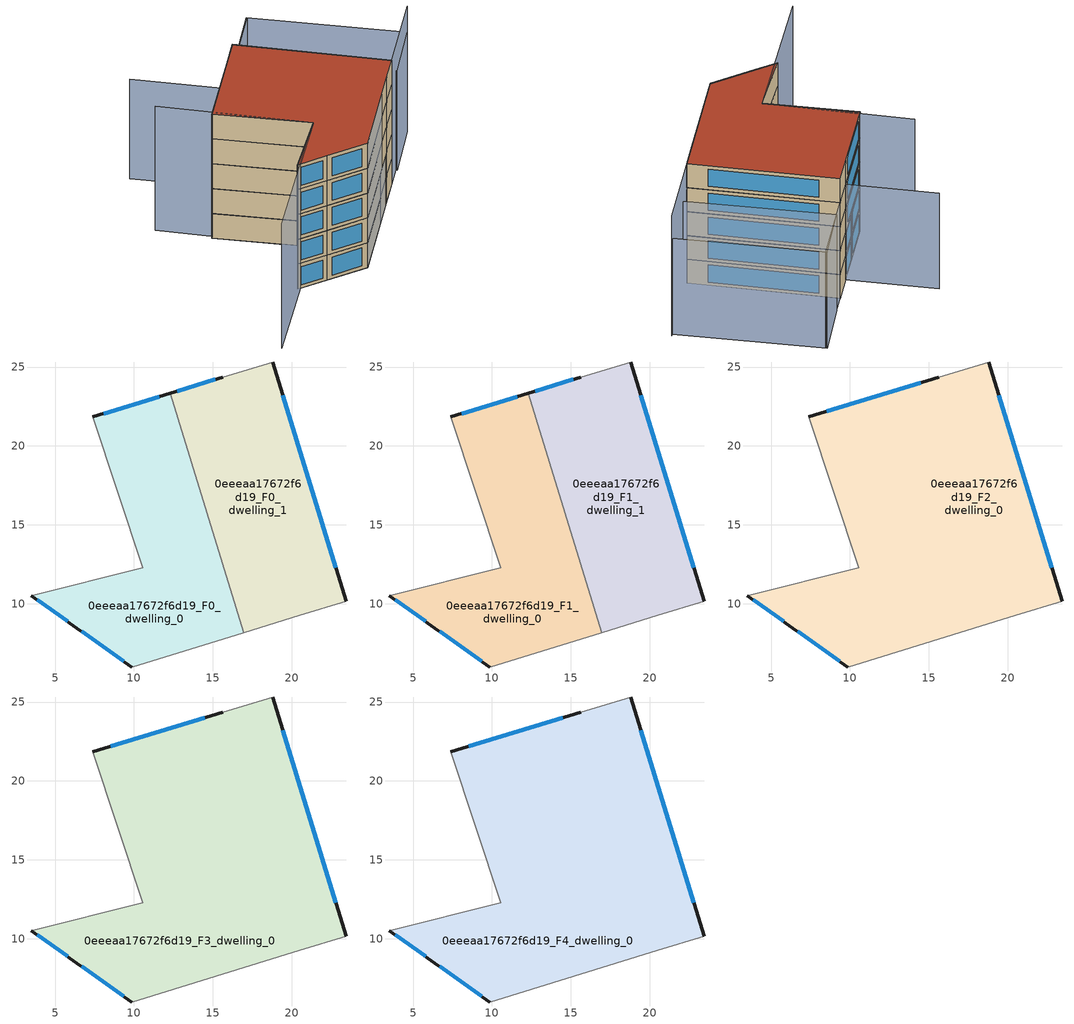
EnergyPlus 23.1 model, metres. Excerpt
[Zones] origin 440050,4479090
0eeeaa17672f6d19_F0_dwelling_0
 floor ground (EU_floor_Construction): 16.95,8.16 12.3,23.34 7.4,21.84 10.56,12.28 3.51,10.49 6.17,8.61 9.86,5.98 z0
 wall outside (EU_wall_Construction): 7.4,21.84 12.3,23.34 / 9.86,5.98 6.17,8.61 3.51,10.49 z0:3
 wall adiabatic (EU_wall_Construction): 16.95,8.16 9.86,5.98 / 3.51,10.49 10.56,12.28 7.4,21.84 z0:3
 wall to 0eeeaa17672f6d19_F0_dwelling_1 (EU_wall_Construction): 12.3,23.34 16.95,8.16 z0:3
 window (EU_Window_Construction): 8.08,22.05 11.62,23.13 / 9.35,6.34 6.68,8.24 / 5.8,8.87 3.87,10.23 z0.42:2.58
0eeeaa17672f6d19_F0_dwelling_1
 floor ground (EU_floor_Construction): 23.45,10.16 18.81,25.32 15.63,24.36 12.3,23.34 16.95,8.16 20.51,9.26 z0
 wall outside (EU_wall_Construction): 12.3,23.34 15.63,24.36 / 18.81,25.32 23.45,10.16 z0:3
 wall adiabatic (EU_wall_Construction): 23.45,10.16 20.51,9.26 16.95,8.16 / 15.63,24.36 18.81,25.32 z0:3
 window (EU_Window_Construction): 12.76,23.48 15.17,24.22 / 19.45,23.22 22.81,12.26 z0.42:2.58
0eeeaa17672f6d19_F1_dwelling_0
 floor to 0eeeaa17672f6d19_F0_dwelling_0 (EU_floor_Construction): 16.95,8.16 12.3,23.34 7.4,21.84 10.56,12.28 3.5,10.49 6.17,8.61 9.86,5.98 z3
 wall outside (EU_wall_Construction): 7.4,21.84 12.3,23.34 / 9.86,5.98 6.17,8.61 3.51,10.49 z3:6
 wall adiabatic (EU_wall_Construction): 16.95,8.16 9.86,5.98 / 3.51,10.49 10.56,12.28 7.4,21.84 z3:6
 wall to 0eeeaa17672f6d19_F1_dwelling_1 (EU_wall_Construction): 12.3,23.34 16.95,8.16 z3:6
 window (EU_Window_Construction): 8.08,22.05 11.62,23.13 / 9.35,6.34 6.68,8.24 / 5.8,8.87 3.87,10.23 z3.42:5.58
0eeeaa17672f6d19_F1_dwelling_1
 floor to 0eeeaa17672f6d19_F0_dwelling_1 (EU_floor_Construction): 23.45,10.16 18.81,25.32 15.63,24.36 12.3,23.34 16.95,8.16 20.51,9.26 z3
 wall outside (EU_wall_Construction): 12.3,23.34 15.63,24.36 / 18.81,25.32 23.45,10.16 z3:6
 wall adiabatic (EU_wall_Construction): 23.45,10.16 20.51,9.26 16.95,8.16 / 15.63,24.36 18.81,25.32 z3:6
 window (EU_Window_Construction): 12.76,23.48 15.17,24.22 / 19.45,23.22 22.81,12.26 z3.42:5.58
0eeeaa17672f6d19_F2_dwelling_0
 floor to 0eeeaa17672f6d19_F1_dwelling_0 (EU_floor_Construction): 16.95,8.16 12.3,23.34 7.4,21.84 10.56,12.28 3.5,10.49 6.17,8.61 9.86,5.98 z6
 floor to 0eeeaa17672f6d19_F1_dwelling_1 (EU_floor_Construction): 23.45,10.16 18.81,25.32 15.63,24.36 12.3,23.34 16.95,8.16 20.51,9.26 z6
 wall outside (EU_wall_Construction): 7.4,21.84 15.63,24.36 / 18.81,25.32 23.45,10.16 / 9.86,5.98 6.17,8.61 3.51,10.49 z6:9
 wall adiabatic (EU_wall_Construction): 15.63,24.36 18.81,25.32 / 23.45,10.16 20.51,9.26 9.86,5.98 / 3.51,10.49 10.56,12.28 7.4,21.84 z6:9
 window (EU_Window_Construction): 8.54,22.19 14.49,24.01 / 19.45,23.22 22.81,12.26 / 9.35,6.34 6.68,8.24 / 5.8,8.87 3.87,10.23 z6.42:8.58
0eeeaa17672f6d19_F3_dwelling_0
 floor to 0eeeaa17672f6d19_F2_dwelling_0 (EU_floor_Construction): 23.45,10.16 18.81,25.32 15.63,24.36 7.4,21.84 10.56,12.28 3.5,10.49 6.17,8.61 9.86,5.98 20.51,9.26 z9
 wall outside (EU_wall_Construction): 7.4,21.84 15.63,24.36 / 18.81,25.32 23.45,10.16 / 9.86,5.98 6.17,8.61 3.51,10.49 z9:12
 wall adiabatic (EU_wall_Construction): 15.63,24.36 18.81,25.32 / 23.45,10.16 20.51,9.26 9.86,5.98 / 3.51,10.49 10.56,12.28 7.4,21.84 z9:12
 window (EU_Window_Construction): 8.54,22.19 14.49,24.01 / 19.45,23.22 22.81,12.26 / 9.35,6.34 6.68,8.24 / 5.8,8.87 3.87,10.23 z9.42:11.58
0eeeaa17672f6d19_F4_dwelling_0
 floor to 0eeeaa17672f6d19_F3_dwelling_0 (EU_floor_Construction): 23.45,10.16 18.81,25.32 15.63,24.36 7.4,21.84 10.56,12.28 3.5,10.49 6.17,8.61 9.86,5.98 20.51,9.26 z12
 wall outside (EU_wall_Construction): 7.4,21.84 15.63,24.36 / 18.81,25.32 23.45,10.16 / 9.86,5.98 6.17,8.61 3.51,10.49 z12:15
 wall adiabatic (EU_wall_Construction): 15.63,24.36 18.81,25.32 / 23.45,10.16 20.51,9.26 9.86,5.98 / 3.51,10.49 10.56,12.28 7.4,21.84 z12:15
 window (EU_Window_Construction): 8.54,22.19 14.49,24.01 / 19.45,23.22 22.81,12.26 / 9.35,6.34 6.68,8.24 / 5.8,8.87 3.87,10.23 z12.42:14.58
 roof outside (EU_roof_Construction): 18.81,25.32 23.45,10.16 20.51,9.26 9.86,5.98 6.17,8.61 3.51,10.49 10.56,12.28 7.4,21.84 15.63,24.36 z15
shading: 9.86,5.98 32.28,12.88 / 6.12,27.42 10.56,12.28 / 10.56,12.28 -6.01,7.42 z0:15; 27.15,27.89 15.65,24.31 / 15.65,24.31 12.77,33.58 / 27.11,28 32.06,12.79 / 32.06,12.79 25.8,10.75 / 25.8,10.75 20.85,25.96 / 20.85,25.96 27.11,28 z0:12
[Building]
EU S2 Campaign: North Axis=0; Terrain=City; Solar Distribution=FullExterior
[Site:Location]
Madrid: Latitude=40.5; Longitude=-3.5; Time Zone=1; Elevation=609
[SizingPeriod:WeatherFileDays]
AnnualSizingPeriod: Begin Month=1; Begin Day of Month=1; End Month=12; End Day of Month=31; Day of Week for Start Day=Monday; Use Weather File Daylight Saving Period=No; Use Weather File Rain and Snow Indicators=No
[MATERIAL]
EU_InternalMass_Material: Roughness=MediumRough; Thickness=0.1; Conductivity=1; Density=1800; Specific Heat=900; Thermal Absorptance=0.9; Solar Absorptance=0.7; Visible Absorptance=0.7
[MATERIAL:NOMASS] Roughness=MediumRough; Thermal Absorptance=0.9; Solar Absorptance=0.7; Visible Absorptance=0.7
Name | Thermal Resistance
EU_wall_NoMass | 1.60022
EU_roof_NoMass | 1.57597
EU_floor_NoMass | 0.470652
[WINDOWMATERIAL:SIMPLEGLAZINGSYSTEM]
EU_Window_SimpleGlazing: UFactor=3.28802; Solar Heat Gain Coefficient=0.85; Visible Transmittance=0.85
[CONSTRUCTION]
EU_wall_Construction: EU_wall_NoMass
EU_roof_Construction: EU_roof_NoMass
EU_floor_Construction: EU_floor_NoMass
EU_InternalMass_Construction: EU_InternalMass_Material
EU_Window_Construction: EU_Window_SimpleGlazing
[ZONE] Type=1; Multiplier=1; Ceiling Height=autocalculate; Floor Area=autocalculate; Part of Total Floor Area=Yes
Name | Volume
0eeeaa17672f6d19_F0_dwelling_0; 0eeeaa17672f6d19_F1_dwelling_0 | 323.752
0eeeaa17672f6d19_F2_dwelling_0 | 647.511
0eeeaa17672f6d19_F3_dwelling_0; 0eeeaa17672f6d19_F4_dwelling_0 | 647.519
0eeeaa17672f6d19_F0_dwelling_1; 0eeeaa17672f6d19_F1_dwelling_1 | 323.759
[INTERNALMASS] Construction=EU_InternalMass_Construction
Name | Zone or ZoneList | Surface Area
0eeeaa17672f6d19_F0_dwelling_0_EU_InternalMass | 0eeeaa17672f6d19_F0_dwelling_0 | 107.917
0eeeaa17672f6d19_F0_dwelling_1_EU_InternalMass | 0eeeaa17672f6d19_F0_dwelling_1 | 107.92
0eeeaa17672f6d19_F1_dwelling_0_EU_InternalMass | 0eeeaa17672f6d19_F1_dwelling_0 | 107.917
0eeeaa17672f6d19_F1_dwelling_1_EU_InternalMass | 0eeeaa17672f6d19_F1_dwelling_1 | 107.92
0eeeaa17672f6d19_F2_dwelling_0_EU_InternalMass | 0eeeaa17672f6d19_F2_dwelling_0 | 215.84
0eeeaa17672f6d19_F3_dwelling_0_EU_InternalMass | 0eeeaa17672f6d19_F3_dwelling_0 | 215.84
0eeeaa17672f6d19_F4_dwelling_0_EU_InternalMass | 0eeeaa17672f6d19_F4_dwelling_0 | 215.84
[OTHEREQUIPMENT] Fuel Type=Electricity; Design Level Calculation Method=Watts/Area; Power per Zone Floor Area=1; Fraction Latent=0; Fraction Radiant=0; Fraction Lost=0; Carbon Dioxide Generation Rate=0; EndUse Subcategory=EU_Step8_InternalGains
Name | Zone or ZoneList or Space or SpaceList | Schedule
EU_Step8_InternalGain_0eeeaa17672f6d19_F0_dwelling_0_f000 | 0eeeaa17672f6d19_F0_dwelling_0 | EU_Step8_GainSchedule_0eeeaa17672f6d19_F0_dwelling_0_f000
EU_Step8_InternalGain_0eeeaa17672f6d19_F0_dwelling_1_f000 | 0eeeaa17672f6d19_F0_dwelling_1 | EU_Step8_GainSchedule_0eeeaa17672f6d19_F0_dwelling_1_f000
EU_Step8_InternalGain_0eeeaa17672f6d19_F1_dwelling_0_f000 | 0eeeaa17672f6d19_F1_dwelling_0 | EU_Step8_GainSchedule_0eeeaa17672f6d19_F1_dwelling_0_f000
EU_Step8_InternalGain_0eeeaa17672f6d19_F1_dwelling_1_f000 | 0eeeaa17672f6d19_F1_dwelling_1 | EU_Step8_GainSchedule_0eeeaa17672f6d19_F1_dwelling_1_f000
EU_Step8_InternalGain_0eeeaa17672f6d19_F2_dwelling_0_f000 | 0eeeaa17672f6d19_F2_dwelling_0 | EU_Step8_GainSchedule_0eeeaa17672f6d19_F2_dwelling_0_f000
EU_Step8_InternalGain_0eeeaa17672f6d19_F3_dwelling_0_f000 | 0eeeaa17672f6d19_F3_dwelling_0 | EU_Step8_GainSchedule_0eeeaa17672f6d19_F3_dwelling_0_f000
EU_Step8_InternalGain_0eeeaa17672f6d19_F4_dwelling_0_f000 | 0eeeaa17672f6d19_F4_dwelling_0 | EU_Step8_GainSchedule_0eeeaa17672f6d19_F4_dwelling_0_f000
[ZONEVENTILATION:DESIGNFLOWRATE] Schedule=EU_AlwaysOn; Design Flow Rate Calculation Method=AirChanges/Hour; Air Changes per Hour=0.480704; Ventilation Type=Natural; Fan Pressure Rise=0; Fan Total Efficiency=1; Constant Term Coefficient=1; Temperature Term Coefficient=0; Velocity Term Coefficient=0; Velocity Squared Term Coefficient=0; Minimum Indoor Temperature=-100; Maximum Indoor Temperature=100; Delta Temperature=-100; Minimum Outdoor Temperature=-100; Maximum Outdoor Temperature=100; Maximum Wind Speed=40
Name | Zone or ZoneList or Space or SpaceList
EU_ConstantAir_0eeeaa17672f6d19_F0_dwelling_0 | 0eeeaa17672f6d19_F0_dwelling_0
EU_ConstantAir_0eeeaa17672f6d19_F0_dwelling_1 | 0eeeaa17672f6d19_F0_dwelling_1
EU_ConstantAir_0eeeaa17672f6d19_F1_dwelling_0 | 0eeeaa17672f6d19_F1_dwelling_0
EU_ConstantAir_0eeeaa17672f6d19_F1_dwelling_1 | 0eeeaa17672f6d19_F1_dwelling_1
EU_ConstantAir_0eeeaa17672f6d19_F2_dwelling_0 | 0eeeaa17672f6d19_F2_dwelling_0
EU_ConstantAir_0eeeaa17672f6d19_F3_dwelling_0 | 0eeeaa17672f6d19_F3_dwelling_0
EU_ConstantAir_0eeeaa17672f6d19_F4_dwelling_0 | 0eeeaa17672f6d19_F4_dwelling_0
[HVACTEMPLATE:THERMOSTAT] Constant Heating Setpoint=20; Constant Cooling Setpoint=50
EU_HeatOnly_0eeeaa17672f6d19_F0_dwelling_0; EU_HeatOnly_0eeeaa17672f6d19_F0_dwelling_1; EU_HeatOnly_0eeeaa17672f6d19_F1_dwelling_0; EU_HeatOnly_0eeeaa17672f6d19_F1_dwelling_1; EU_HeatOnly_0eeeaa17672f6d19_F2_dwelling_0; EU_HeatOnly_0eeeaa17672f6d19_F3_dwelling_0; EU_HeatOnly_0eeeaa17672f6d19_F4_dwelling_0
[HVACTEMPLATE:ZONE:IDEALLOADSAIRSYSTEM] System Availability Schedule=EU_AlwaysOn; Maximum Heating Supply Air Temperature=50; Minimum Cooling Supply Air Temperature=13; Maximum Heating Supply Air Humidity Ratio=0.0156; Minimum Cooling Supply Air Humidity Ratio=0.0077; Heating Limit=NoLimit; Cooling Limit=NoLimit; Heating Availability Schedule=EU_AlwaysOn; Cooling Availability Schedule=EU_CoolingOff; Dehumidification Control Type=ConstantSensibleHeatRatio; Cooling Sensible Heat Ratio=0.7; Dehumidification Setpoint=60; Humidification Control Type=None; Humidification Setpoint=30; Outdoor Air Method=None; Outdoor Air Flow Rate per Person=0.00944; Outdoor Air Flow Rate per Zone Floor Area=0; Outdoor Air Flow Rate per Zone=0; Demand Controlled Ventilation Type=None; Outdoor Air Economizer Type=NoEconomizer; Heat Recovery Type=None; Sensible Heat Recovery Effectiveness=0.7; Latent Heat Recovery Effectiveness=0.65
Name | Template Thermostat
0eeeaa17672f6d19_F0_dwelling_0 | EU_HeatOnly_0eeeaa17672f6d19_F0_dwelling_0
0eeeaa17672f6d19_F0_dwelling_1 | EU_HeatOnly_0eeeaa17672f6d19_F0_dwelling_1
0eeeaa17672f6d19_F1_dwelling_0 | EU_HeatOnly_0eeeaa17672f6d19_F1_dwelling_0
0eeeaa17672f6d19_F1_dwelling_1 | EU_HeatOnly_0eeeaa17672f6d19_F1_dwelling_1
0eeeaa17672f6d19_F2_dwelling_0 | EU_HeatOnly_0eeeaa17672f6d19_F2_dwelling_0
0eeeaa17672f6d19_F3_dwelling_0 | EU_HeatOnly_0eeeaa17672f6d19_F3_dwelling_0
0eeeaa17672f6d19_F4_dwelling_0 | EU_HeatOnly_0eeeaa17672f6d19_F4_dwelling_0
[SIZING:ZONE] Zone Cooling Design Supply Air Temperature Input Method=SupplyAirTemperature; Zone Cooling Design Supply Air Temperature=13; Zone Heating Design Supply Air Temperature Input Method=SupplyAirTemperature; Zone Heating Design Supply Air Temperature=50; Zone Cooling Design Supply Air Humidity Ratio=0.008; Zone Heating Design Supply Air Humidity Ratio=0.008; Cooling Design Air Flow Method=DesignDay; Cooling Design Air Flow Rate=0; Cooling Minimum Air Flow per Zone Floor Area=0.000762; Cooling Minimum Air Flow=0; Cooling Minimum Air Flow Fraction=0.2; Heating Design Air Flow Method=DesignDay; Heating Design Air Flow Rate=0; Heating Maximum Air Flow per Zone Floor Area=0.002032; Heating Maximum Air Flow=0.141576; Heating Maximum Air Flow Fraction=0.3; Account for Dedicated Outdoor Air System=No; Dedicated Outdoor Air System Control Strategy=NeutralSupplyAir; Dedicated Outdoor Air Low Setpoint Temperature for Design=autosize; Dedicated Outdoor Air High Setpoint Temperature for Design=autosize; Zone Load Sizing Method=Sensible Load Only No Latent Load; Zone Latent Cooling Design Supply Air Humidity Ratio Input Method=HumidityRatioDifference; Zone Cooling Design Supply Air Humidity Ratio Difference=0.005; Zone Latent Heating Design Supply Air Humidity Ratio Input Method=HumidityRatioDifference; Zone Humidification Design Supply Air Humidity Ratio Difference=0.005
0eeeaa17672f6d19_F0_dwelling_0; 0eeeaa17672f6d19_F0_dwelling_1; 0eeeaa17672f6d19_F1_dwelling_0; 0eeeaa17672f6d19_F1_dwelling_1; 0eeeaa17672f6d19_F2_dwelling_0; 0eeeaa17672f6d19_F3_dwelling_0; 0eeeaa17672f6d19_F4_dwelling_0
[SCHEDULE:CONSTANT]
Name | Hourly Value
EU_AlwaysOn | 1
EU_CoolingOff | 0
[SCHEDULE:FILE] Column Number=1; Rows to Skip at Top=0; Number of Hours of Data=8760; Column Separator=Comma; Interpolate to Timestep=No; Minutes per Item=60; Adjust Schedule for Daylight Savings=Yes
Name | File
EU_Step8_GainSchedule_0eeeaa17672f6d19_F0_dwelling_0_f000 | ../../schedules/0eeeaa17672f6d19/0eeeaa17672f6d19_F0_dwelling_0_f000_gain.csv
EU_Step8_GainSchedule_0eeeaa17672f6d19_F0_dwelling_1_f000 | ../../schedules/0eeeaa17672f6d19/0eeeaa17672f6d19_F0_dwelling_1_f000_gain.csv
EU_Step8_GainSchedule_0eeeaa17672f6d19_F1_dwelling_0_f000 | ../../schedules/0eeeaa17672f6d19/0eeeaa17672f6d19_F1_dwelling_0_f000_gain.csv
EU_Step8_GainSchedule_0eeeaa17672f6d19_F1_dwelling_1_f000 | ../../schedules/0eeeaa17672f6d19/0eeeaa17672f6d19_F1_dwelling_1_f000_gain.csv
EU_Step8_GainSchedule_0eeeaa17672f6d19_F2_dwelling_0_f000 | ../../schedules/0eeeaa17672f6d19/0eeeaa17672f6d19_F2_dwelling_0_f000_gain.csv
EU_Step8_GainSchedule_0eeeaa17672f6d19_F3_dwelling_0_f000 | ../../schedules/0eeeaa17672f6d19/0eeeaa17672f6d19_F3_dwelling_0_f000_gain.csv
EU_Step8_GainSchedule_0eeeaa17672f6d19_F4_dwelling_0_f000 | ../../schedules/0eeeaa17672f6d19/0eeeaa17672f6d19_F4_dwelling_0_f000_gain.csv
